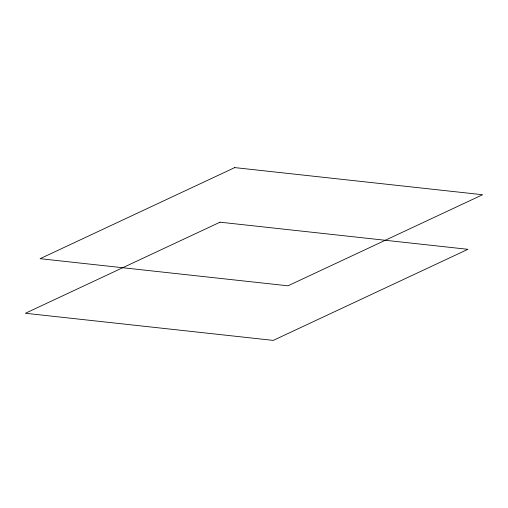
<?xml version="1.0" encoding="UTF-8"?>
<svg xmlns="http://www.w3.org/2000/svg" width="508" height="508" viewBox="0 0 508 508"><rect width="100%" height="100%" fill="white"/><g stroke="black" fill="none" stroke-linecap="round" stroke-linejoin="round"><path stroke-width="0.76" d="M234.728 167.602L40.094 258.686L287.966 285.814L482.6 194.729L234.728 167.602M220.034 222.186L25.4 313.271L273.272 340.398L467.906 249.314L220.034 222.186"/></g></svg>
